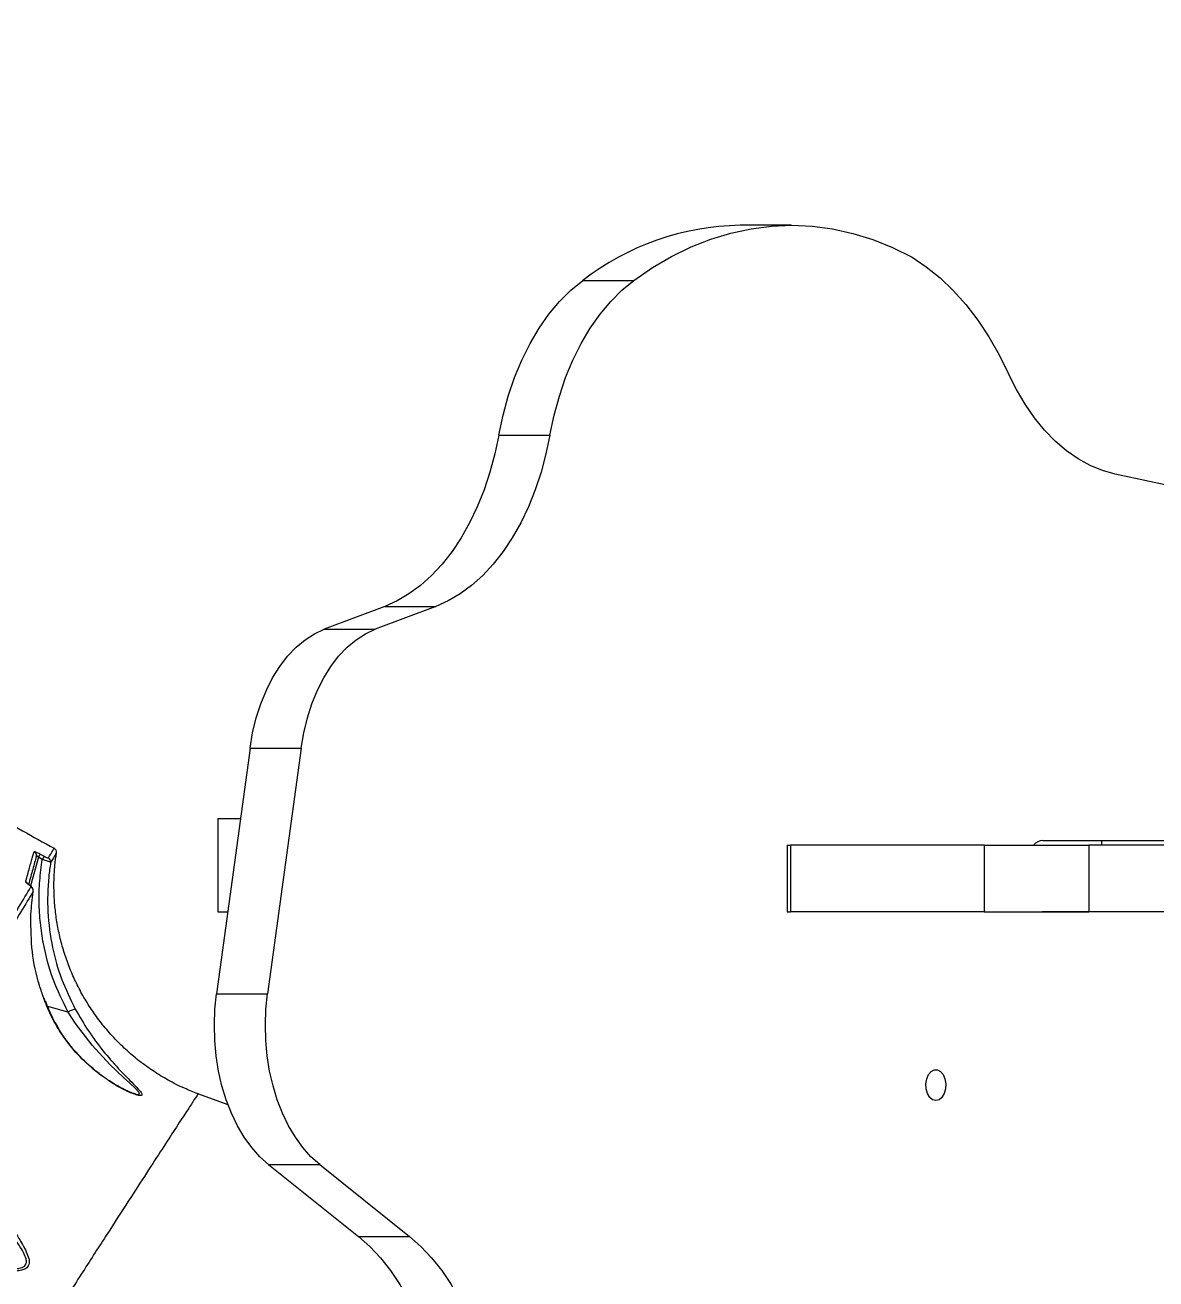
# Model space of a CAD drawing. Header units: millimetres. Extents: x -10374 to 11119, y -8221 to 9433.
# Drawn here: x -431.1 to -176.7, y -1894.3 to -1612.2 of the extents above; entities that cross this region are included whole.
import ezdxf

# ---------------------------------------------------------------- set-up
doc = ezdxf.new("R2010")
doc.units = ezdxf.units.MM
for name, color, linetype in [('DIKOM_ОБЪЕКТ', 7, 'Continuous'), ('DIKOM_РАЗМЕР_ЗОНА', 7, 'Continuous'), ('DIKOM_РАЗМЕР_ОБЪЕКТА', 7, 'Continuous')]:
    doc.layers.add(name, color=color, linetype=linetype)
doc.styles.add('style1', font='arial.ttf', dxfattribs={"width": 0.8})
doc.dimstyles.new('1-50', dxfattribs={"dimtxt": 300, "dimasz": 200, "dimexe": 100, "dimexo": 0, "dimgap": 100, "dimtad": 0, "dimdec": 0, "dimtxsty": 'style1', "dimcen": 0, "dimclrd": 7, "dimclre": 7, "dimadec": 1, "dimazin": 2, "dimtfac": 1, "dimtdec": 0, "dimtmove": 1, "dimatfit": 3, "dimfxl": 0, "dimlwd": 25, "dimlwe": 18, "dimarcsym": 0})

# ---------------------------------------------------------------- blocks, each defined once
blk = doc.blocks.new('*D16')
at = {"layer": 'Defpoints', "color": 0, "transparency": 16777216}
for p in [(-9045.1, 5161.67), (3694.49, 5161.67), (1813.16, -6719.94)]:
    blk.add_point(p, dxfattribs=at)
at = {"layer": 'DIKOM_РАЗМЕР_ОБЪЕКТА', "color": 7, "lineweight": 18, "transparency": 16777216}
for p, q in [((3694.49, 5161.67), (-9145.1, 5161.67)), ((1813.16, -6719.94), (-9145.1, -6719.94))]:
    blk.add_line(p, q, dxfattribs=at)
at = {"layer": 'DIKOM_РАЗМЕР_ОБЪЕКТА', "color": 7, "lineweight": 25, "transparency": 16777216}
for p, q in [((-9045.1, 4961.67), (-9045.1, -0.45)), ((-9045.1, -6519.94), (-9045.1, -1080.23))]:
    blk.add_line(p, q, dxfattribs=at)
at = {"layer": 'DIKOM_РАЗМЕР_ОБЪЕКТА', "color": 7, "transparency": 16777216}
for points in [[(-9078.43, 4961.67), (-9011.76, 4961.67), (-9045.1, 5161.67)], [(-9078.43, -6519.94), (-9011.76, -6519.94), (-9045.1, -6719.94)]]:
    blk.add_solid(points, dxfattribs=at)
at = {"layer": 'DIKOM_РАЗМЕР_ОБЪЕКТА', "color": 0, "transparency": 16777216, "insert": (-9045.1, -540.34), "char_height": 300, "attachment_point": 5, "rotation": 90, "style": 'style1'}
blk.add_mtext('11900', dxfattribs=at)
blk = doc.blocks.new('*D15')
at = {"layer": 'Defpoints', "color": 0, "transparency": 16777216}
for p in [(-5227.87, 8308.78), (9119.43, -1150.4), (-5227.87, -1991.82)]:
    blk.add_point(p, dxfattribs=at)
at = {"layer": 'DIKOM_РАЗМЕР_ОБЪЕКТА', "color": 7, "lineweight": 18, "transparency": 16777216}
for p, q in [((-5227.87, -1991.82), (-5227.87, 8408.78)), ((9119.43, -1150.4), (9119.43, 8408.78))]:
    blk.add_line(p, q, dxfattribs=at)
at = {"layer": 'DIKOM_РАЗМЕР_ОБЪЕКТА', "color": 7, "lineweight": 25, "transparency": 16777216}
for p, q in [((-5027.87, 8308.78), (187.44, 8308.78)), ((8919.43, 8308.78), (1267.22, 8308.78))]:
    blk.add_line(p, q, dxfattribs=at)
at = {"layer": 'DIKOM_РАЗМЕР_ОБЪЕКТА', "color": 7, "transparency": 16777216}
for points in [[(-5027.87, 8342.11), (-5027.87, 8275.44), (-5227.87, 8308.78)], [(8919.43, 8342.11), (8919.43, 8275.44), (9119.43, 8308.78)]]:
    blk.add_solid(points, dxfattribs=at)
at = {"layer": 'DIKOM_РАЗМЕР_ОБЪЕКТА', "color": 0, "transparency": 16777216, "insert": (727.33, 8308.78), "char_height": 300, "attachment_point": 5, "style": 'style1'}
blk.add_mtext('14350', dxfattribs=at)
blk = doc.blocks.new('*D14')
at = {"layer": 'Defpoints', "color": 0, "transparency": 16777216}
for p in [(-7515.85, 9236.32), (11119.43, -1423.4), (-7515.85, -2401.58)]:
    blk.add_point(p, dxfattribs=at)
at = {"layer": 'DIKOM_РАЗМЕР_ЗОНА', "color": 7, "lineweight": 18, "transparency": 16777216}
for p, q in [((-7515.85, -2401.58), (-7515.85, 9336.32)), ((11119.43, -1423.4), (11119.43, 9336.32))]:
    blk.add_line(p, q, dxfattribs=at)
at = {"layer": 'DIKOM_РАЗМЕР_ЗОНА', "color": 7, "lineweight": 25, "transparency": 16777216}
for p, q in [((-7315.85, 9236.32), (77.56, 9236.32)), ((10919.43, 9236.32), (1157.34, 9236.32))]:
    blk.add_line(p, q, dxfattribs=at)
at = {"layer": 'DIKOM_РАЗМЕР_ЗОНА', "color": 7, "transparency": 16777216}
for points in [[(-7315.85, 9269.65), (-7315.85, 9202.98), (-7515.85, 9236.32)], [(10919.43, 9269.65), (10919.43, 9202.98), (11119.43, 9236.32)]]:
    blk.add_solid(points, dxfattribs=at)
at = {"layer": 'DIKOM_РАЗМЕР_ЗОНА', "color": 0, "transparency": 16777216, "insert": (617.45, 9236.32), "char_height": 300, "attachment_point": 5, "style": 'style1'}
blk.add_mtext('18650', dxfattribs=at)
blk = doc.blocks.new('*D13')
at = {"layer": 'Defpoints', "color": 0, "transparency": 16777216}
for p in [(-10176.97, 7112.81), (3082.33, 7112.81), (2015.48, -8221.4)]:
    blk.add_point(p, dxfattribs=at)
at = {"layer": 'DIKOM_РАЗМЕР_ЗОНА', "color": 7, "lineweight": 18, "transparency": 16777216}
for p, q in [((3082.33, 7112.81), (-10276.97, 7112.81)), ((2015.48, -8221.4), (-10276.97, -8221.4))]:
    blk.add_line(p, q, dxfattribs=at)
at = {"layer": 'DIKOM_РАЗМЕР_ЗОНА', "color": 7, "lineweight": 25, "transparency": 16777216}
for p, q in [((-10176.97, 6912.81), (-10176.97, -14.41)), ((-10176.97, -8021.4), (-10176.97, -1094.19))]:
    blk.add_line(p, q, dxfattribs=at)
at = {"layer": 'DIKOM_РАЗМЕР_ЗОНА', "color": 7, "transparency": 16777216}
for points in [[(-10210.3, 6912.81), (-10143.64, 6912.81), (-10176.97, 7112.81)], [(-10210.3, -8021.4), (-10143.64, -8021.4), (-10176.97, -8221.4)]]:
    blk.add_solid(points, dxfattribs=at)
at = {"layer": 'DIKOM_РАЗМЕР_ЗОНА', "color": 0, "transparency": 16777216, "insert": (-10176.97, -554.3), "char_height": 300, "attachment_point": 5, "rotation": 90, "style": 'style1'}
blk.add_mtext('15300', dxfattribs=at)

msp = doc.modelspace()

# ---------------------------------------------------------------- linework, layer by layer
at = {"layer": 'DIKOM_ОБЪЕКТ', "color": 7, "linetype": 'Continuous', "lineweight": 15}
for p, q in [((-258.79, -1657.2), (-270.28, -1657.2)), ((-305.67, -1669.6), (-294.18, -1669.6)), ((-324.55, -1704.39), (-313.06, -1704.39)), ((-156.58, -1719.43), (-185.88, -1713.19)), ((-350.23, -1742.93), (-363.83, -1748.07)), ((-338.74, -1742.93), (-352.34, -1748.07)), ((-350.23, -1742.93), (-338.74, -1742.93)), ((-363.83, -1748.07), (-352.34, -1748.07)), ((-380.53, -1774.81), (-388.07, -1830.12)), ((-380.53, -1774.81), (-369.04, -1774.81)), ((-369.04, -1774.81), (-376.58, -1830.12)), ((-387.8, -1790.64), (-387.8, -1811.64)), ((-387.8, -1790.64), (-382.69, -1790.64)), ((-259.65, -1796.64), (-259.65, -1811.64)), ((-259.65, -1796.64), (-258.93, -1796.64)), ((-258.93, -1796.64), (-258.93, -1811.64)), ((-215.38, -1796.64), (-258.93, -1796.64)), ((-215.38, -1796.64), (-215.38, -1811.64)), ((-215.38, -1796.64), (-191.84, -1796.64)), ((-202.14, -1795.64), (-123.87, -1795.64)), ((-191.84, -1796.64), (-191.84, -1811.64)), ((-87.71, -1796.64), (-191.84, -1796.64)), ((-188.99, -1795.64), (-188.99, -1796.64)), ((-428.15, -1799.37), (-429.94, -1805.8)), ((-427.26, -1799.86), (-428.15, -1799.37)), ((-427.72, -1798.66), (-426.83, -1799.15)), ((-424.08, -1798.38), (-424.1, -1798.42)), ((-425.24, -1800.31), (-425.39, -1800.56)), ((-387.8, -1811.64), (-385.55, -1811.64)), ((-259.65, -1811.64), (-258.93, -1811.64)), ((-215.38, -1811.64), (-258.93, -1811.64)), ((-215.38, -1811.64), (-191.84, -1811.64)), ((83.12, -1811.63), (-202.32, -1811.63)), ((-87.71, -1811.64), (-191.84, -1811.64)), ((-388.07, -1830.12), (-376.58, -1830.12)), ((-426.63, -1831.96), (-426.94, -1831.05)), ((-426.58, -1831.89), (-426.91, -1830.99)), ((-421.48, -1834.22), (-426.05, -1832.95)), ((-385.47, -1855.1), (-392.24, -1852.62)), ((-376.35, -1868.52), (-364.86, -1868.52)), ((-376.35, -1868.52), (-356.14, -1884.68)), ((-364.86, -1868.52), (-344.65, -1884.68)), ((-356.14, -1884.68), (-344.65, -1884.68))]:
    msp.add_line(p, q, dxfattribs=at)
at = {"layer": 'DIKOM_ОБЪЕКТ', "color": 7, "linetype": 'Continuous', "lineweight": 15, "flags": 128}
for points in [[(-294.18, -1669.6), (-289.98, -1666.72), (-285.68, -1664.21), (-281.3, -1662.07), (-276.85, -1660.31), (-272.34, -1658.94), (-267.8, -1657.97), (-263.22, -1657.38), (-258.63, -1657.2), (-254.04, -1657.41), (-249.46, -1658.02), (-244.92, -1659.03), (-240.42, -1660.42), (-235.97, -1662.2), (-231.59, -1664.37)], [(-231.59, -1664.37), (-228.39, -1666.51), (-225.29, -1669.02), (-222.32, -1671.86), (-219.49, -1675.03), (-216.82, -1678.52), (-214.31, -1682.29), (-211.99, -1686.34), (-209.86, -1690.64)], [(-324.55, -1704.39), (-323.61, -1699.93), (-322.42, -1695.61), (-321.01, -1691.47), (-319.38, -1687.53), (-317.53, -1683.81), (-315.49, -1680.36), (-313.27, -1677.19), (-310.88, -1674.33), (-308.34, -1671.79), (-305.67, -1669.6)], [(-313.06, -1704.39), (-312.12, -1699.93), (-310.93, -1695.61), (-309.52, -1691.47), (-307.89, -1687.53), (-306.04, -1683.81), (-304, -1680.36), (-301.78, -1677.19), (-299.39, -1674.33), (-296.85, -1671.79), (-294.18, -1669.6)], [(-185.88, -1713.19), (-188.72, -1712.4), (-191.5, -1711.25), (-194.22, -1709.76), (-196.85, -1707.93), (-199.37, -1705.77), (-201.77, -1703.29), (-204.04, -1700.53), (-206.15, -1697.48), (-208.1, -1694.18), (-209.86, -1690.64)], [(-324.55, -1704.39), (-325.44, -1708.64), (-326.55, -1712.77), (-327.87, -1716.74), (-329.4, -1720.54), (-331.12, -1724.13), (-333.02, -1727.48), (-335.09, -1730.59), (-337.31, -1733.43), (-339.68, -1735.97), (-342.17, -1738.21), (-344.77, -1740.12), (-347.46, -1741.7), (-350.23, -1742.93)], [(-313.06, -1704.39), (-313.95, -1708.64), (-315.06, -1712.77), (-316.38, -1716.74), (-317.91, -1720.54), (-319.63, -1724.13), (-321.53, -1727.48), (-323.6, -1730.59), (-325.82, -1733.43), (-328.19, -1735.97), (-330.68, -1738.21), (-333.28, -1740.12), (-335.97, -1741.7), (-338.74, -1742.93)], [(-380.53, -1774.81), (-379.94, -1771.36), (-379.12, -1768.02), (-378.09, -1764.83), (-376.86, -1761.81), (-375.44, -1759.01), (-373.84, -1756.45), (-372.08, -1754.15), (-370.18, -1752.15), (-368.15, -1750.46), (-366.03, -1749.09), (-363.83, -1748.07)], [(-369.04, -1774.81), (-368.44, -1771.36), (-367.63, -1768.02), (-366.6, -1764.83), (-365.37, -1761.81), (-363.95, -1759.01), (-362.35, -1756.45), (-360.59, -1754.15), (-358.69, -1752.15), (-356.66, -1750.46), (-354.54, -1749.09), (-352.34, -1748.07)], [(-430.31, -1805.56), (-430.23, -1805.58), (-430.22, -1805.59)], [(-376.35, -1868.52), (-378.31, -1866.76), (-380.14, -1864.7), (-381.82, -1862.37), (-383.36, -1859.79), (-384.71, -1856.98), (-385.88, -1853.97), (-386.85, -1850.8), (-387.61, -1847.49), (-388.15, -1844.08), (-388.47, -1840.61), (-388.56, -1837.1), (-388.43, -1833.59), (-388.07, -1830.12)], [(-364.86, -1868.52), (-366.82, -1866.76), (-368.65, -1864.7), (-370.33, -1862.37), (-371.86, -1859.79), (-373.22, -1856.98), (-374.39, -1853.97), (-375.36, -1850.8), (-376.12, -1847.49), (-376.66, -1844.08), (-376.98, -1840.61), (-377.07, -1837.1), (-376.94, -1833.59), (-376.58, -1830.12)], [(-406.47, -1852.57), (-406.16, -1852.68), (-405.83, -1852.73), (-405.39, -1852.63), (-405.55, -1852.2), (-406.29, -1851.39), (-407.54, -1850.21), (-408.99, -1848.91), (-412.04, -1845.99), (-416.04, -1841.65), (-419.8, -1836.76), (-421.47, -1834.22), (-421.47, -1834.22), (-421.47, -1834.22)], [(-226.24, -1854.14), (-226.97, -1853.95), (-227.62, -1853.4), (-228.12, -1852.55), (-228.42, -1851.5), (-228.48, -1850.35), (-228.3, -1849.23), (-227.89, -1848.27), (-227.31, -1847.56), (-226.61, -1847.19), (-225.87, -1847.19), (-225.17, -1847.56), (-224.58, -1848.27), (-224.18, -1849.23), (-224, -1850.35), (-224.06, -1851.5), (-224.36, -1852.55), (-224.86, -1853.4), (-225.51, -1853.95), (-226.24, -1854.14)], [(-356.14, -1884.68), (-353.59, -1886.93), (-351.18, -1889.5), (-348.91, -1892.36), (-346.79, -1895.52), (-344.86, -1898.93), (-343.11, -1902.58), (-341.56, -1906.44), (-340.22, -1910.49)], [(-344.65, -1884.68), (-342.1, -1886.93), (-339.69, -1889.5), (-337.41, -1892.36), (-335.3, -1895.52), (-333.37, -1898.93), (-331.62, -1902.58), (-330.07, -1906.44), (-328.73, -1910.49)]]:
    msp.add_lwpolyline(points, dxfattribs=at)
at = {"layer": 'DIKOM_ОБЪЕКТ', "color": 7, "linetype": 'Continuous', "lineweight": 15}
for centre, radius, start, end in [((-269.31, -1716.67), 59.48, 90.9361, 127.6891), ((-249.06, -1471.64), 370, 239.1545, 241.6786), ((-202.04, -1798.63), 2.99, 91.9433, 138.3146), ((-429.59, -1798.96), 0.995, 344.6788, 61.4368), ((-422.07, -1802.57), 6.87, 145.3217, 152.2906), ((-421.23, -1803), 6.8, 145.4721, 152.5113), ((-426.38, -1800.41), 1, 351.5643, 61.7346), ((-425.06, -1798.23), 1, 351.0282, 61.7239), ((-431.47, -1805.74), 1, 27.2786, 62.1176), ((-430.3, -1806.94), 1, 352.0889, 61.8319)]:
    msp.add_arc(centre, radius, start, end, dxfattribs=at)
for points, knots in [([(-431, -1804.86), (-430.96, -1804.72), (-430.77, -1804.02), (-430.3, -1802.34), (-429.67, -1800.06), (-429.3, -1798.75), (-429.12, -1798.09)], [0, 0, 0, 0, 0.048063, 0.240325, 0.619881, 1, 1, 1, 1]), ([(-428.63, -1799.23), (-428.87, -1800.1), (-429.32, -1801.72), (-430.04, -1804.29), (-430.37, -1805.48)], [0, 0, 0, 0, 0.53381, 1, 1, 1, 1]), ([(-429.12, -1798.09), (-429.1, -1798.08), (-429.06, -1798.05), (-428.82, -1798.13), (-428.48, -1798.27), (-428.1, -1798.45), (-427.84, -1798.59), (-427.72, -1798.66)], [0, 0, 0, 0, 0.213145, 0.426543, 0.630587, 0.829048, 1, 1, 1, 1]), ([(-428.15, -1799.37), (-428.19, -1799.33), (-428.25, -1799.26), (-428.33, -1799.2), (-428.4, -1799.15), (-428.45, -1799.13), (-428.52, -1799.12), (-428.55, -1799.12), (-428.6, -1799.16), (-428.62, -1799.19), (-428.63, -1799.23)], [0, 0, 0, 0, 0.1795, 0.319316, 0.368996, 0.516488, 0.556604, 0.716599, 0.765654, 1, 1, 1, 1]), ([(-426.83, -1799.15), (-426.75, -1799.19), (-426.58, -1799.28), (-426.33, -1799.41), (-426.1, -1799.5), (-425.95, -1799.55), (-425.92, -1799.54), (-425.9, -1799.53)], [0, 0, 0, 0, 0.179726, 0.380018, 0.581153, 0.790642, 1, 1, 1, 1]), ([(-425.9, -1799.53), (-425.54, -1798.94), (-424.83, -1797.75), (-424.49, -1797.17), (-424.59, -1797.35), (-424.59, -1797.36)], [0, 0, 0, 0, 0.496995, 0.99399, 1, 1, 1, 1]), ([(-424.1, -1798.42), (-424.15, -1798.5), (-424.24, -1798.64), (-424.91, -1799.77), (-425.24, -1800.31)], [0, 0, 0, 0, 0.522709, 1, 1, 1, 1]), ([(-392.23, -1852.6), (-393.26, -1852.2), (-395.55, -1851.31), (-398.92, -1849.58), (-402.34, -1847.51), (-405.53, -1845.2), (-408.5, -1842.68), (-411.23, -1839.97), (-413.71, -1837.09), (-415.95, -1834.07), (-417.92, -1830.94), (-419.64, -1827.71), (-421.1, -1824.41), (-422.3, -1821.06), (-423.25, -1817.69), (-423.95, -1814.32), (-424.41, -1810.97), (-424.64, -1807.67), (-424.65, -1804.44), (-424.47, -1801.34), (-424.2, -1799.34), (-424.07, -1798.39)], [0, 0, 0, 0, 0.048799, 0.108247, 0.16691, 0.22483, 0.282042, 0.338555, 0.394385, 0.449538, 0.504, 0.557761, 0.610795, 0.663067, 0.71454, 0.765153, 0.814838, 0.863504, 0.911042, 0.957311, 1, 1, 1, 1]), ([(-421.48, -1834.22), (-422.67, -1831.78), (-425.08, -1826.85), (-426.89, -1820.01), (-427.76, -1814.18), (-428.03, -1809.44), (-427.92, -1804.65), (-427.48, -1801.46), (-427.26, -1799.86)], [0, 0, 0, 0, 0.228247, 0.462052, 0.594491, 0.726931, 0.863465, 1, 1, 1, 1]), ([(-425.39, -1800.56), (-425.42, -1800.54), (-425.47, -1800.51), (-425.81, -1800.38), (-426.3, -1800.2), (-426.81, -1800.02), (-427.14, -1799.91), (-427.26, -1799.86)], [0, 0, 0, 0, 0.219373, 0.438887, 0.656065, 0.873368, 1, 1, 1, 1]), ([(-425.39, -1800.56), (-425.54, -1801.62), (-426.06, -1805.3), (-426.19, -1811.73), (-425.17, -1819.47), (-423.12, -1826.86), (-420.94, -1831.31), (-419.84, -1833.56)], [0, 0, 0, 0, 0.094923, 0.327622, 0.565731, 0.7806, 1, 1, 1, 1]), ([(-430.31, -1805.56), (-430.43, -1805.47), (-430.69, -1805.29), (-430.93, -1805.05), (-431.01, -1804.92), (-431, -1804.87), (-431, -1804.86)], [0, 0, 0, 0, 0.305425, 0.611516, 0.912584, 1, 1, 1, 1]), ([(-430.22, -1805.59), (-430.25, -1805.57), (-430.36, -1805.49), (-430.5, -1805.39), (-430.6, -1805.3), (-430.6, -1805.29), (-430.61, -1805.28)], [0, 0, 0, 0, 0.13905, 0.525473, 0.810281, 1, 1, 1, 1]), ([(-444.34, -1830.2), (-442.82, -1827.67), (-439.78, -1822.61), (-435.9, -1816.16), (-432.49, -1810.5), (-430.72, -1807.54), (-429.83, -1806.06)], [0, 0, 0, 0, 0.248617, 0.497233, 0.748616, 1, 1, 1, 1]), ([(-429.31, -1807.08), (-430.19, -1808.54), (-431.94, -1811.46), (-435.32, -1817.08), (-439.2, -1823.53), (-442.27, -1828.64), (-443.81, -1831.2)], [0, 0, 0, 0, 0.248615, 0.49723, 0.748615, 1, 1, 1, 1]), ([(-429.3, -1807.05), (-429.29, -1806.94), (-429.28, -1806.73), (-429.37, -1806.45), (-429.51, -1806.2), (-429.75, -1805.93), (-430.04, -1805.7), (-430.29, -1805.54), (-430.37, -1805.49)], [0, 0, 0, 0, 0.151038, 0.284151, 0.416132, 0.579561, 0.870193, 1, 1, 1, 1]), ([(-429.83, -1806.06), (-429.82, -1806.05), (-429.81, -1806.02), (-429.86, -1805.92), (-430.03, -1805.75), (-430.22, -1805.62), (-430.31, -1805.56)], [0, 0, 0, 0, 0.108539, 0.398326, 0.699521, 1, 1, 1, 1]), ([(-429.85, -1812.77), (-429.75, -1811.12), (-429.63, -1809.22), (-429.35, -1807.33), (-429.31, -1807.08)], [0, 0, 0, 0, 0.866637, 1, 1, 1, 1]), ([(-426.94, -1831.05), (-427.27, -1830.1), (-428.46, -1826.73), (-429.74, -1820.61), (-429.82, -1815.4), (-429.85, -1812.77)], [0, 0, 0, 0, 0.161042, 0.575238, 1, 1, 1, 1]), ([(-426.63, -1831.96), (-426.62, -1831.95), (-426.61, -1831.93), (-426.62, -1831.92), (-426.63, -1831.91)], [0, 0, 0, 0, 0.36923, 1, 1, 1, 1]), ([(-410.16, -1846.9), (-409.57, -1847.52), (-408.38, -1848.77), (-406.7, -1850.45), (-405.39, -1851.8), (-404.73, -1852.71), (-404.91, -1853.09), (-405.82, -1852.95), (-407.07, -1852.52), (-409.04, -1851.65), (-411.85, -1850.07), (-415.53, -1847.41), (-419.31, -1843.91), (-422.5, -1839.91), (-424.97, -1835.87), (-426.07, -1833.27), (-426.63, -1831.96)], [0, 0, 0, 0, 0.05861, 0.117133, 0.177141, 0.219459, 0.262181, 0.30791, 0.349582, 0.392189, 0.491419, 0.592656, 0.71262, 0.835723, 0.916837, 1, 1, 1, 1]), ([(-423.94, -1837.27), (-424.15, -1836.91), (-424.83, -1835.75), (-425.69, -1833.93), (-426.26, -1832.43), (-426.48, -1831.84)], [0, 0, 0, 0, 0.213676, 0.690614, 1, 1, 1, 1]), ([(-419.84, -1833.56), (-419.84, -1833.56), (-419.87, -1833.55), (-420, -1833.57), (-420.29, -1833.66), (-420.81, -1833.88), (-421.24, -1834.1), (-421.47, -1834.22)], [0, 0, 0, 0, 0.051313, 0.196575, 0.449213, 0.701831, 1, 1, 1, 1]), ([(-419.84, -1833.56), (-418.88, -1835.2), (-416.95, -1838.53), (-413.63, -1843.01), (-411.32, -1845.6), (-410.16, -1846.9)], [0, 0, 0, 0, 0.327172, 0.66365, 1, 1, 1, 1]), ([(-421.47, -1834.22), (-421.47, -1834.22), (-421.48, -1834.22), (-421.48, -1834.22), (-421.48, -1834.22), (-421.48, -1834.22)], [0, 0, 0, 0, 0.325117, 0.789162, 1, 1, 1, 1]), ([(-406.48, -1852.59), (-406.54, -1852.57), (-406.74, -1852.52), (-407.32, -1852.31), (-408.28, -1851.9), (-409.6, -1851.25), (-411.28, -1850.29), (-413.23, -1849.01), (-415.34, -1847.41), (-417.55, -1845.48), (-419.7, -1843.27), (-421.59, -1840.96), (-423, -1838.97), (-423.69, -1837.73), (-423.94, -1837.27)], [0, 0, 0, 0, 0.019927, 0.06201, 0.114058, 0.192654, 0.278543, 0.376003, 0.489126, 0.606563, 0.730062, 0.848642, 0.94343, 1, 1, 1, 1]), ([(-392.28, -1852.72), (-392.3, -1852.75), (-392.34, -1852.82), (-393.27, -1854.23), (-394.91, -1856.75), (-397.26, -1860.34), (-400.21, -1864.89), (-403.72, -1870.29), (-407.86, -1876.68), (-412.64, -1884.09), (-418.06, -1892.51), (-423.95, -1901.69), (-430.27, -1911.58), (-436.96, -1922.08), (-444.16, -1933.42), (-451.88, -1945.61), (-460.07, -1958.57), (-465.86, -1967.78), (-468.75, -1972.38)], [0, 0, 0, 0, 0.051487, 0.116812, 0.183076, 0.249339, 0.311575, 0.37386, 0.436097, 0.500147, 0.564249, 0.6283, 0.689411, 0.750565, 0.811676, 0.874435, 0.937241, 1, 1, 1, 1]), ([(-438.15, -1876.03), (-437.15, -1877.69), (-435.62, -1880.2), (-433.6, -1883.38), (-432.29, -1885.51), (-431.24, -1887.35), (-430.49, -1888.94), (-430.1, -1890.44), (-430.44, -1891.58), (-431.36, -1892.19), (-432.51, -1892.46), (-433.96, -1892.54), (-435.71, -1892.39), (-438.43, -1891.86), (-441.91, -1890.72), (-446.02, -1888.66), (-449.52, -1886.09), (-452.34, -1883.2), (-454.34, -1880.39), (-455.84, -1877.4), (-456.87, -1874.49), (-457.24, -1872.41), (-457.41, -1871.43)], [0, 0, 0, 0, 0.086782, 0.131538, 0.176257, 0.207884, 0.240073, 0.2737, 0.307638, 0.337221, 0.364804, 0.393066, 0.433347, 0.473676, 0.556362, 0.642382, 0.730017, 0.792369, 0.855981, 0.905197, 0.955671, 1, 1, 1, 1]), ([(-438.63, -1891.14), (-438.01, -1891.32), (-436.22, -1891.84), (-433.82, -1892.06), (-431.86, -1891.81), (-430.95, -1891.17), (-430.8, -1890.5), (-430.9, -1889.67), (-431.28, -1888.64), (-432.2, -1887.08), (-433.89, -1884.61), (-436.42, -1881.23), (-438.42, -1878.18), (-439.54, -1876.72), (-439.54, -1876.72)], [0, 0, 0, 0, 0.078265, 0.22387, 0.307942, 0.364784, 0.421168, 0.430288, 0.496003, 0.56829, 0.640833, 0.820191, 0.999847, 1, 1, 1, 1])]:
    msp.add_open_spline(points, degree=3, knots=knots, dxfattribs=at)

# ---------------------------------------------------------------- dimensions: what is measured, and where the dimension line sits
at = {"layer": 'DIKOM_РАЗМЕР_ЗОНА'}
for base, p1, p2, angle, text, picture, middle in [((-7515.85, 9236.32), (11119.43, -1423.4), (-7515.85, -2401.58), 180, '18650', '*D14', (617.45, 9236.32)), ((-10176.97, 7112.81), (2015.48, -8221.4), (3082.33, 7112.81), 270, '15300', '*D13', (-10176.97, -554.3))]:
    dim = msp.add_linear_dim(base=base, p1=p1, p2=p2, angle=angle, text=text, dimstyle='1-50', override={"dimscale": 1, "dimtix": 0, "dimtofl": 1, "dimtmove": 1, "dimatfit": 3}, dxfattribs=at)
    dim.commit()
    dim.dimension.update_dxf_attribs({"geometry": picture, "text_midpoint": middle, "dimtype": 160})
at = {"layer": 'DIKOM_РАЗМЕР_ОБЪЕКТА'}
for base, p1, p2, angle, text, picture, middle in [((-5227.87, 8308.78), (9119.43, -1150.4), (-5227.87, -1991.82), 180, '14350', '*D15', (727.33, 8308.78)), ((-9045.1, 5161.67), (1813.16, -6719.94), (3694.49, 5161.67), 270, '11900', '*D16', (-9045.1, -540.34))]:
    dim = msp.add_linear_dim(base=base, p1=p1, p2=p2, angle=angle, text=text, dimstyle='1-50', override={"dimscale": 1, "dimtix": 0, "dimtofl": 1, "dimtmove": 1, "dimatfit": 3}, dxfattribs=at)
    dim.commit()
    dim.dimension.update_dxf_attribs({"geometry": picture, "text_midpoint": middle, "dimtype": 160})

doc.saveas('drawing.dxf')
